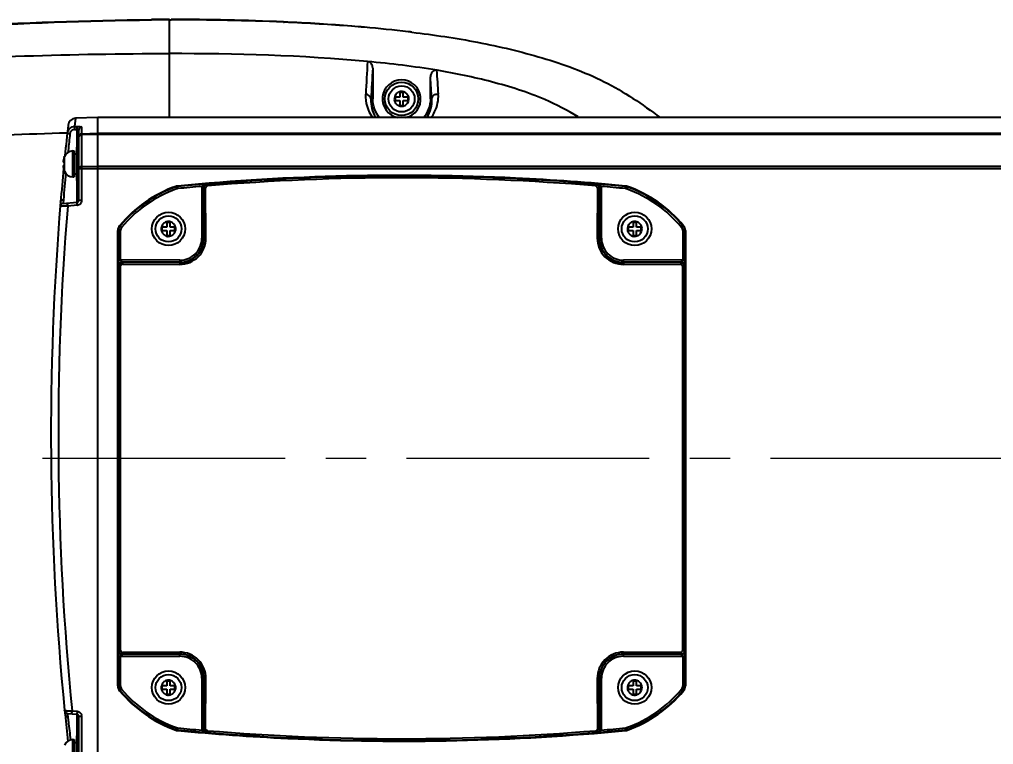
# Model space of a CAD drawing. Header units: millimetres. Extents: x 4086 to 8300, y 123 to 1549.
# Drawn here: x 6778.3 to 6854.7, y 1278.1 to 1335 of the extents above; entities that cross this region are included whole.
import ezdxf
from ezdxf import colors
from ezdxf.entities.mleader import LeaderData, LeaderLine
from ezdxf.math import Vec2, Vec3

# ---------------------------------------------------------------- set-up
doc = ezdxf.new("R2010")
doc.units = ezdxf.units.MM
doc.linetypes.add('CENTER2', pattern=[28.575, 19.05, -3.175, 3.175, -3.175])
doc.layers.add('中心线层', color=7, linetype='CENTER2', lineweight=0)
doc.layers.add('轮廓实线层', color=7, linetype='Continuous', lineweight=30)
doc.layers.add('尺寸标注', color=7, linetype='Continuous')
doc.styles.add('思源黑', font='SourceHanSansCN-Normal.ttf')
doc.dimstyles.new('尺寸标注_3_10比例', dxfattribs={"dimtxt": 7, "dimasz": 6, "dimexe": 2, "dimexo": 1.5, "dimgap": 1, "dimtad": 1, "dimdec": 1, "dimlfac": 3.333333, "dimdsep": 46, "dimtxsty": '思源黑', "dimcen": 0.09, "dimadec": 0, "dimazin": 0, "dimtp": 0.01, "dimtm": 0.01, "dimtfac": 1, "dimtdec": 1, "dimtofl": 0, "dimtmove": 0, "dimatfit": 3, "dimfxl": 0, "dimtolj": 1, "dimarcsym": 0})

# ---------------------------------------------------------------- blocks, each defined once
blk = doc.blocks.new('*D1366')
at = {"layer": 'Defpoints', "color": 0}
for p in [(6764.005, 1353.323), (6755.005, 1321.53), (6764.005, 1321.53)]:
    blk.add_point(p, dxfattribs=at)
at = {"layer": '轮廓实线层', "color": 0, "lineweight": -2}
for p, q in [((6755.005, 1323.03), (6755.005, 1355.323)), ((6764.005, 1323.03), (6764.005, 1355.323)), ((6749.005, 1353.323), (6743.005, 1353.323)), ((6770.005, 1353.323), (6787.732, 1353.323))]:
    blk.add_line(p, q, dxfattribs=at)
at = {"layer": '轮廓实线层', "color": 0}
for points in [[(6749.005, 1352.323), (6749.005, 1354.323), (6755.005, 1353.323)], [(6770.005, 1354.323), (6770.005, 1352.323), (6764.005, 1353.323)]]:
    blk.add_solid(points, dxfattribs=at)
at = {"layer": '轮廓实线层', "color": 0, "insert": (6781.869, 1357.953), "char_height": 7, "attachment_point": 5, "style": '思源黑'}
blk.add_mtext('\\A1;30', dxfattribs=at)

msp = doc.modelspace()

# ---------------------------------------------------------------- linework, layer by layer
for p, q in [((6790.024, 1334.935), (6790.175, 1334.936)), ((6790.032, 1327.271), (6790.024, 1334.935)), ((6790.176, 1334.964), (6790.176, 1334.935)), ((6798.979, 1334.759), (6799.043, 1334.756)), ((6805.985, 1331.157), (6805.985, 1328.73)), ((6810.521, 1328.73), (6810.521, 1330.458)), ((6808.128, 1329.24), (6808.128, 1328.858)), ((6808.383, 1329.24), (6808.128, 1329.24)), ((6808.383, 1328.858), (6808.383, 1329.24)), ((6805.985, 1328.73), (6805.852, 1328.73)), ((6807.746, 1328.858), (6807.746, 1328.603)), ((6808.128, 1328.858), (6807.746, 1328.858)), ((6807.746, 1328.603), (6808.128, 1328.603)), ((6808.128, 1328.603), (6808.128, 1328.22)), ((6808.128, 1328.22), (6808.383, 1328.22)), ((6808.766, 1328.858), (6808.383, 1328.858)), ((6808.383, 1328.22), (6808.383, 1328.603)), ((6808.383, 1328.603), (6808.766, 1328.603)), ((6808.766, 1328.603), (6808.766, 1328.858)), ((6810.621, 1328.73), (6810.521, 1328.73)), ((6782.651, 1327.209), (6782.578, 1326.568)), ((6784.405, 1327.271), (6782.65, 1327.209)), ((6784.405, 1273.79), (6784.405, 1327.271)), ((6936.355, 1327.271), (6784.405, 1327.271)), ((6782.567, 1326.33), (6782.768, 1326.335)), ((6782.58, 1326.568), (6782.781, 1326.572)), ((6782.768, 1326.335), (6782.768, 1324.935)), ((6782.94, 1326.415), (6782.905, 1326.292)), ((6782.905, 1320.769), (6782.905, 1326.292)), ((6783.137, 1326.529), (6783.137, 1320.769)), ((6783.137, 1325.988), (6784.405, 1326.032)), ((6784.405, 1325.944), (6783.137, 1325.914)), ((6784.405, 1326.032), (6936.355, 1326.032)), ((6936.355, 1325.944), (6784.405, 1325.944)), ((6782.083, 1324.688), (6782.066, 1324.522)), ((6782.452, 1322.61), (6782.452, 1324.65)), ((6782.452, 1324.65), (6782.542, 1324.65)), ((6782.542, 1324.65), (6782.542, 1322.61)), ((6782.542, 1324.415), (6782.755, 1324.415)), ((6782.755, 1322.326), (6782.755, 1324.935)), ((6782.755, 1324.935), (6782.905, 1324.935)), ((6781.767, 1323.758), (6781.683, 1323.758)), ((6781.762, 1324.14), (6781.788, 1324.207)), ((6781.767, 1324.14), (6781.762, 1324.14)), ((6781.788, 1324.204), (6781.788, 1324.207)), ((6781.788, 1323.053), (6781.788, 1324.204)), ((6781.683, 1323.503), (6781.767, 1323.503)), ((6781.788, 1323.053), (6781.762, 1323.12)), ((6781.762, 1323.12), (6781.767, 1323.12)), ((6782.542, 1322.846), (6782.755, 1322.846)), ((6782.905, 1323.278), (6936.355, 1323.278)), ((6784.405, 1323.431), (6783.137, 1323.409)), ((6936.355, 1323.431), (6784.405, 1323.431)), ((6782.452, 1322.61), (6782.542, 1322.61)), ((6782.755, 1322.325), (6782.905, 1322.325)), ((6782.768, 1322.326), (6782.768, 1320.62)), ((6790.522, 1321.864), (6790.591, 1321.673)), ((6790.667, 1321.896), (6790.687, 1321.694)), ((6792.573, 1321.753), (6792.726, 1321.752)), ((6792.736, 1321.827), (6792.589, 1321.867)), ((6792.892, 1317.806), (6792.873, 1321.76)), ((6792.998, 1322.05), (6792.976, 1322.056)), ((6823.533, 1322.056), (6823.512, 1322.05)), ((6823.637, 1321.76), (6823.618, 1317.806)), ((6823.921, 1321.867), (6823.774, 1321.827)), ((6823.937, 1321.753), (6823.784, 1321.752)), ((6825.824, 1321.694), (6825.843, 1321.896)), ((6825.988, 1321.864), (6825.92, 1321.673)), ((6781.677, 1320.525), (6782.768, 1320.62)), ((6781.68, 1320.559), (6781.677, 1320.525)), ((6781.704, 1320.822), (6781.68, 1320.559)), ((6783.137, 1320.769), (6782.905, 1320.769)), ((6792.571, 1321.192), (6792.571, 1317.798)), ((6792.571, 1321.192), (6792.727, 1321.192)), ((6792.727, 1317.798), (6792.727, 1321.192)), ((6823.783, 1321.192), (6823.783, 1317.798)), ((6823.783, 1321.192), (6823.939, 1321.192)), ((6823.939, 1317.798), (6823.939, 1321.192)), ((6781.502, 1320.306), (6781.459, 1320.305)), ((6782.041, 1320.316), (6781.502, 1320.306)), ((6782.781, 1320.381), (6782.041, 1320.316)), ((6789.828, 1319.04), (6789.828, 1318.658)), ((6790.083, 1319.04), (6789.828, 1319.04)), ((6790.083, 1318.658), (6790.083, 1319.04)), ((6826.428, 1319.04), (6826.428, 1318.658)), ((6826.683, 1319.04), (6826.428, 1319.04)), ((6826.683, 1318.658), (6826.683, 1319.04)), ((6785.98, 1282.666), (6785.98, 1318.394)), ((6785.98, 1318.394), (6786.183, 1318.394)), ((6786.027, 1318.394), (6786.027, 1316.097)), ((6786.275, 1318.648), (6786.119, 1318.778)), ((6786.183, 1316.097), (6786.183, 1318.394)), ((6789.445, 1318.658), (6789.445, 1318.403)), ((6789.828, 1318.658), (6789.445, 1318.658)), ((6789.445, 1318.403), (6789.828, 1318.403)), ((6789.828, 1318.403), (6789.828, 1318.02)), ((6790.465, 1318.658), (6790.083, 1318.658)), ((6790.083, 1318.02), (6790.083, 1318.403)), ((6790.083, 1318.403), (6790.465, 1318.403)), ((6790.465, 1318.403), (6790.465, 1318.658)), ((6826.045, 1318.658), (6826.045, 1318.403)), ((6826.428, 1318.658), (6826.045, 1318.658)), ((6826.045, 1318.403), (6826.428, 1318.403)), ((6826.428, 1318.403), (6826.428, 1318.02)), ((6827.065, 1318.658), (6826.683, 1318.658)), ((6826.683, 1318.02), (6826.683, 1318.403)), ((6826.683, 1318.403), (6827.065, 1318.403)), ((6827.065, 1318.403), (6827.065, 1318.658)), ((6830.392, 1318.778), (6830.236, 1318.648)), ((6830.327, 1318.394), (6830.327, 1316.097)), ((6830.327, 1318.394), (6830.53, 1318.394)), ((6830.483, 1316.097), (6830.483, 1318.394)), ((6830.53, 1318.394), (6830.53, 1282.666)), ((6789.828, 1318.02), (6790.083, 1318.02)), ((6792.743, 1317.798), (6792.571, 1317.798)), ((6823.939, 1317.798), (6823.767, 1317.798)), ((6826.428, 1318.02), (6826.683, 1318.02)), ((6786.027, 1316.097), (6786.183, 1316.097)), ((6790.837, 1316.073), (6786.183, 1316.097)), ((6786.33, 1315.945), (6786.338, 1315.941)), ((6790.836, 1315.917), (6786.338, 1315.941)), ((6790.837, 1316.073), (6790.836, 1315.917)), ((6830.327, 1316.097), (6825.673, 1316.073)), ((6825.674, 1315.917), (6825.673, 1316.073)), ((6830.172, 1315.941), (6825.674, 1315.917)), ((6830.327, 1316.097), (6830.483, 1316.097)), ((6786.036, 1315.65), (6786.037, 1315.642)), ((6786.037, 1315.642), (6786.047, 1315.616)), ((6786.197, 1285.438), (6786.197, 1315.623)), ((6786.348, 1315.916), (6786.347, 1315.773)), ((6786.347, 1315.773), (6790.835, 1315.75)), ((6786.348, 1315.916), (6790.836, 1315.893)), ((6790.836, 1315.893), (6790.835, 1315.75)), ((6790.836, 1315.917), (6790.836, 1315.893)), ((6825.674, 1315.893), (6825.674, 1315.917)), ((6825.674, 1315.893), (6830.162, 1315.916)), ((6825.674, 1315.893), (6825.675, 1315.75)), ((6825.675, 1315.75), (6830.163, 1315.773)), ((6830.162, 1315.916), (6830.163, 1315.773)), ((6830.313, 1315.623), (6830.313, 1285.438)), ((6830.473, 1315.642), (6830.463, 1315.616)), ((6786.037, 1285.418), (6786.047, 1285.444)), ((6830.473, 1285.418), (6830.463, 1285.444)), ((6830.475, 1285.41), (6830.473, 1285.418)), ((6786.027, 1284.963), (6786.027, 1282.666)), ((6786.183, 1284.963), (6786.027, 1284.963)), ((6786.183, 1284.963), (6790.837, 1284.987)), ((6786.183, 1282.666), (6786.183, 1284.963)), ((6786.338, 1285.12), (6790.836, 1285.143)), ((6790.835, 1285.31), (6786.347, 1285.287)), ((6786.348, 1285.144), (6786.347, 1285.287)), ((6790.836, 1285.167), (6786.348, 1285.144)), ((6790.837, 1284.987), (6790.835, 1285.31)), ((6825.673, 1284.987), (6825.675, 1285.31)), ((6825.673, 1284.987), (6830.327, 1284.963)), ((6830.162, 1285.144), (6825.674, 1285.167)), ((6825.674, 1285.143), (6830.172, 1285.12)), ((6830.163, 1285.287), (6825.675, 1285.31)), ((6830.162, 1285.144), (6830.163, 1285.287)), ((6830.18, 1285.116), (6830.172, 1285.12)), ((6830.327, 1284.963), (6830.327, 1282.666)), ((6830.483, 1284.963), (6830.327, 1284.963)), ((6830.483, 1282.666), (6830.483, 1284.963)), ((6792.571, 1283.262), (6792.571, 1279.868)), ((6792.571, 1283.262), (6792.743, 1283.262)), ((6792.727, 1279.868), (6792.727, 1283.262)), ((6792.873, 1279.3), (6792.892, 1283.255)), ((6823.618, 1283.255), (6823.637, 1279.3)), ((6823.767, 1283.262), (6823.939, 1283.262)), ((6823.783, 1283.262), (6823.783, 1279.868)), ((6823.939, 1279.868), (6823.939, 1283.262)), ((6786.183, 1282.666), (6785.98, 1282.666)), ((6786.119, 1282.283), (6786.275, 1282.412)), ((6789.445, 1282.658), (6789.445, 1282.403)), ((6789.828, 1282.658), (6789.445, 1282.658)), ((6789.445, 1282.403), (6789.828, 1282.403)), ((6789.828, 1283.04), (6789.828, 1282.658)), ((6790.083, 1283.04), (6789.828, 1283.04)), ((6789.828, 1282.403), (6789.828, 1282.02)), ((6790.083, 1282.658), (6790.083, 1283.04)), ((6790.465, 1282.658), (6790.083, 1282.658)), ((6790.083, 1282.02), (6790.083, 1282.403)), ((6790.083, 1282.403), (6790.465, 1282.403)), ((6790.465, 1282.403), (6790.465, 1282.658)), ((6826.045, 1282.658), (6826.045, 1282.403)), ((6826.428, 1282.658), (6826.045, 1282.658)), ((6826.045, 1282.403), (6826.428, 1282.403)), ((6826.428, 1283.04), (6826.428, 1282.658)), ((6826.683, 1283.04), (6826.428, 1283.04)), ((6826.428, 1282.403), (6826.428, 1282.02)), ((6826.683, 1282.658), (6826.683, 1283.04)), ((6827.065, 1282.658), (6826.683, 1282.658)), ((6826.683, 1282.02), (6826.683, 1282.403)), ((6826.683, 1282.403), (6827.065, 1282.403)), ((6827.065, 1282.403), (6827.065, 1282.658)), ((6830.392, 1282.283), (6830.236, 1282.412)), ((6830.53, 1282.666), (6830.327, 1282.666)), ((6789.828, 1282.02), (6790.083, 1282.02)), ((6826.428, 1282.02), (6826.683, 1282.02)), ((6781.804, 1280.721), (6781.801, 1280.75)), ((6781.977, 1280.719), (6782.164, 1280.717)), ((6782.022, 1280.506), (6782.768, 1280.44)), ((6782.022, 1280.506), (6782.035, 1280.385)), ((6782.035, 1280.385), (6782.051, 1280.239)), ((6782.164, 1280.717), (6782.387, 1280.714)), ((6782.387, 1280.714), (6782.781, 1280.679)), ((6782.768, 1280.44), (6782.768, 1278.735)), ((6782.905, 1274.768), (6782.905, 1280.291)), ((6782.905, 1280.291), (6783.137, 1280.291)), ((6783.137, 1280.291), (6783.137, 1274.531)), ((6790.522, 1279.196), (6790.591, 1279.388)), ((6790.687, 1279.366), (6790.667, 1279.164)), ((6792.727, 1279.868), (6792.571, 1279.868)), ((6792.573, 1279.307), (6792.726, 1279.308)), ((6823.939, 1279.868), (6823.783, 1279.868)), ((6823.937, 1279.307), (6823.784, 1279.308)), ((6825.843, 1279.164), (6825.824, 1279.366)), ((6825.988, 1279.196), (6825.92, 1279.388)), ((6782.755, 1276.126), (6782.755, 1278.735)), ((6782.755, 1278.735), (6782.905, 1278.735)), ((6792.589, 1279.193), (6792.736, 1279.233)), ((6792.976, 1279.004), (6792.998, 1279.011)), ((6823.512, 1279.011), (6823.533, 1279.004)), ((6823.774, 1279.233), (6823.921, 1279.193)), ((6782.452, 1276.41), (6782.452, 1278.45)), ((6782.452, 1278.45), (6782.542, 1278.45)), ((6782.542, 1278.45), (6782.542, 1276.41)), ((6782.542, 1278.215), (6782.755, 1278.215))]:
    msp.add_line(p, q)
for points in [[(6792.589, 1321.867), (6792.58, 1321.83), (6792.575, 1321.791), (6792.573, 1321.753)], [(6792.736, 1321.827), (6792.748, 1321.864), (6792.764, 1321.899), (6792.784, 1321.932)], [(6823.843, 1321.95), (6823.872, 1321.926), (6823.899, 1321.898), (6823.921, 1321.867)], [(6823.937, 1321.753), (6823.935, 1321.792), (6823.93, 1321.83), (6823.921, 1321.867)], [(6792.573, 1279.307), (6792.575, 1279.269), (6792.58, 1279.231), (6792.589, 1279.193)], [(6823.921, 1279.193), (6823.93, 1279.231), (6823.935, 1279.269), (6823.937, 1279.307)], [(6792.667, 1279.11), (6792.637, 1279.134), (6792.611, 1279.162), (6792.589, 1279.193)], [(6823.774, 1279.233), (6823.762, 1279.196), (6823.746, 1279.161), (6823.726, 1279.128)]]:
    msp.add_lwpolyline(points)
for centre, radius in [((6808.256, 1328.73), 1.305), ((6808.256, 1328.73), 1.02), ((6789.955, 1318.53), 1.305), ((6826.555, 1318.53), 1.305), ((6789.955, 1318.53), 1.02), ((6826.555, 1318.53), 1.02), ((6789.955, 1282.53), 1.305), ((6826.555, 1282.53), 1.305), ((6789.955, 1282.53), 1.02), ((6826.555, 1282.53), 1.02)]:
    msp.add_circle(centre, radius)
for centre, radius, start, end in [((6790.552, 1114.454), 220.513, 90.13723, 90.50039), ((6790.557, 1103.847), 231.089, 90.13216, 90.47886), ((6790.696, 1141.736), 193.201, 87.54304, 90.15451), ((6790.441, 1143.144), 191.82, 87.44863, 90.07917), ((6791.517, 1170.605), 164.339, 86.41339, 87.39729), ((6791.87, 1172.739), 162.176, 86.49085, 87.46512), ((6792.678, 1189.048), 145.859, 85.4162, 86.41558), ((6792.6, 1184.586), 150.307, 85.52216, 86.49191), ((6793.868, 1200.9), 133.943, 85.08729, 85.51813), ((6793.576, 1200.485), 134.387, 84.97872, 85.40815), ((6795.852, 1223.197), 111.558, 83.351, 85.12204), ((6795.297, 1219.358), 115.436, 83.29779, 85.00937), ((6797.371, 1236.786), 97.885, 83.13922, 83.31315), ((7505.352, 1291.947), 700.899, 176.751324, 176.961115), ((7508.008, 1291.444), 703.146, 176.762322, 176.960338), ((5965.923, 1280.946), 846.588, 3.261494, 3.387969), ((6808.255, 1328.73), 1.5, 281.97784, 258.02157), ((5962.202, 1280.387), 849.795, 3.261231, 3.377935), ((6808.268, 1328.94), 2.84, 176.67365, 216.05882), ((6808.238, 1328.725), 0.594, 34.97126, 41.6162), ((6808.244, 1328.579), 2.397, 176.39117, 213.10837), ((6808.257, 1328.731), 0.578, 186.53968, 217.11165), ((6808.257, 1328.736), 0.583, 247.94939, 256.10169), ((6808.257, 1328.728), 0.574, 295.14673, 309.03559), ((6808.23, 1328.568), 2.396, 327.19043, 3.87441), ((7001.66, 1302.251), 220.94, 173.65299, 174.2846), ((6782.671, 1326.61), 0.6, 92, 173.65295), ((6782.594, 1325.972), 0.593, 170.17153, 173.81445), ((6782.605, 1325.969), 0.605, 152.79504, 170.1488), ((6782.594, 1325.975), 0.592, 128.56987, 152.67874), ((7001.637, 1302.251), 220.698, 173.82006, 174.16521), ((6785.409, 1326.394), 2.641, 179.51129, 181.29184), ((6782.452, 1323.93), 0.72, 90, 157.38014), ((6783.172, 1323.63), 1.495, 160.04787, 175.10622), ((6783.172, 1323.63), 1.411, 174.81427, 185.18573), ((7001.66, 1302.251), 220.94, 174.54108, 175.22781), ((6783.172, 1323.63), 1.495, 184.89378, 199.95213), ((6964.268, 1304.04), 183.334, 174.09494, 174.74817), ((6782.452, 1323.33), 0.72, 202.61986, 270), ((6784.272, 1347.882), 25.092, 264.33356, 264.59222), ((6808.255, 1137.935), 184.746, 85.26292, 94.73728), ((6808.255, 1138.02), 184.52, 85.26097, 94.73924), ((6793.969, 1312.261), 10.203, 109.74515, 140.3036), ((6793.969, 1312.261), 10.156, 109.74515, 140.3036), ((6793.969, 1312.261), 10, 109.74515, 140.3036), ((6790.725, 1321.299), 0.6, 95.52493, 109.74515), ((6790.725, 1321.299), 0.553, 95.52493, 109.74515), ((6790.725, 1321.299), 0.397, 95.52493, 109.74515), ((6806.953, 1153.447), 169.188, 94.73847, 95.52211), ((6806.953, 1153.447), 169.032, 94.87473, 95.52211), ((6873.379, 1321.198), 80.807, 179.60646, 180.00429), ((6793.023, 1321.751), 0.297, 165.02562, 179.76525), ((6960.539, 1321.642), 167.813, 179.96248, 180.15368), ((6809.573, 1153.611), 169.023, 84.47751, 85.26215), ((6823.486, 1321.751), 0.298, 0.23689, 14.95914), ((6656.068, 1321.642), 167.716, 359.84626, 0.03759), ((6809.573, 1153.611), 168.867, 84.47752, 85.12576), ((6743.131, 1321.198), 80.807, 359.99571, 0.39357), ((6825.786, 1321.299), 0.397, 70.25485, 84.47507), ((6825.786, 1321.299), 0.553, 70.25485, 84.47507), ((6825.786, 1321.299), 0.6, 70.25485, 84.47507), ((6822.541, 1312.261), 10, 39.6964, 70.25485), ((6822.541, 1312.261), 10.156, 39.6964, 70.25485), ((6822.541, 1312.261), 10.203, 39.6964, 70.25485), ((6999.504, 1302.411), 218.778, 175.22256, 185.68199), ((6782.755, 1320.769), 0.15, 275, 0), ((6999.934, 1302.415), 218.627, 175.30333, 185.69661), ((6781.698, 1320.286), 0.24, 95, 175.30847), ((6782.747, 1320.766), 0.387, 275.06485, 284.99238), ((6789.955, 1318.531), 0.576, 115.18007, 129.02915), ((6789.954, 1318.524), 0.583, 67.94386, 76.10103), ((6826.555, 1318.531), 0.576, 115.18007, 129.02915), ((6826.554, 1318.524), 0.583, 67.94386, 76.10103), ((6786.58, 1318.394), 0.6, 140.3036, 180), ((6786.58, 1318.394), 0.553, 140.3036, 180), ((6786.58, 1318.394), 0.397, 140.3036, 180.00039), ((6789.954, 1318.529), 0.578, 6.5115, 37.09381), ((6826.554, 1318.529), 0.578, 6.5115, 37.09381), ((6829.93, 1318.394), 0.397, 359.9996, 39.6964), ((6829.93, 1318.394), 0.553, 0, 39.6964), ((6829.93, 1318.394), 0.6, 0, 39.6964), ((6789.939, 1318.517), 0.556, 215.38556, 222.48001), ((6790.846, 1317.797), 2.047, 269.70741, 0.25376), ((6790.846, 1317.79), 1.897, 269.69428, 0.26054), ((6790.846, 1317.798), 1.881, 269.70313, 0), ((6790.846, 1317.798), 1.725, 269.70313, 0), ((6825.664, 1317.797), 2.047, 179.74607, 270.29276), ((6825.664, 1317.79), 1.897, 179.73945, 270.30573), ((6825.664, 1317.798), 1.881, 180, 270.29687), ((6825.664, 1317.798), 1.725, 180, 270.29687), ((6826.539, 1318.517), 0.556, 215.38556, 222.48001), ((6809.88, 1316.079), 23.853, 179.95616, 180.33903), ((6816.817, 1316.037), 13.666, 359.30647, 359.6784), ((6812.373, 1316.062), 18.11, 359.67818, 0.11096), ((6798.102, 1316.017), 12.074, 180.37594, 180.6609), ((-3174.355, 1300.53), 9960.414, 359.9132208, 0.0867803), ((6786.203, 1312.35), 3.273, 90.09994, 90.82792), ((6786.347, 1315.623), 0.293, 89.82294, 130.15772), ((6830.165, 1315.619), 0.296, 49.81442, 60.23218), ((6830.308, 1312.349), 3.273, 89.17018, 89.90003), ((16790.85, 1300.53), 9960.398, 179.9132195, 180.0867794), ((6786.203, 1288.711), 3.273, 269.17025, 269.90003), ((6830.308, 1288.711), 3.273, 270.09994, 270.82785), ((6804.137, 1284.998), 18.11, 179.67818, 180.11096), ((6799.693, 1285.023), 13.666, 179.30647, 179.6784), ((6786.345, 1285.441), 0.296, 229.81525, 240.23218), ((6790.846, 1283.264), 2.047, 359.74607, 90.29276), ((6790.846, 1283.271), 1.897, 359.73945, 90.30573), ((6790.846, 1283.262), 1.881, 0, 90.29687), ((6790.846, 1283.262), 1.725, 0, 90.29687), ((6825.664, 1283.264), 2.047, 89.70741, 180.25376), ((6825.664, 1283.271), 1.897, 89.69428, 180.26054), ((6825.664, 1283.262), 1.881, 89.70313, 180), ((6825.664, 1283.262), 1.725, 89.70313, 180), ((6830.163, 1285.437), 0.293, 269.82294, 310.15692), ((6818.409, 1285.043), 12.074, 0.37594, 0.6609), ((6806.63, 1284.982), 23.853, 359.95616, 0.33903), ((6789.954, 1282.524), 0.583, 67.94386, 76.10103), ((6826.554, 1282.524), 0.583, 67.94386, 76.10103), ((6786.58, 1282.666), 0.6, 180, 219.6964), ((6786.58, 1282.666), 0.553, 180, 219.6964), ((6793.969, 1288.8), 10.156, 219.6964, 250.25485), ((6786.58, 1282.666), 0.397, 179.9996, 219.6964), ((6793.969, 1288.8), 10, 219.6964, 250.25485), ((6789.955, 1282.531), 0.576, 115.18007, 129.02915), ((6789.954, 1282.529), 0.578, 6.5115, 37.09381), ((6822.541, 1288.8), 10, 289.74515, 320.3036), ((6822.541, 1288.8), 10.156, 289.74515, 320.3036), ((6826.555, 1282.531), 0.576, 115.18007, 129.02915), ((6826.554, 1282.529), 0.578, 6.5115, 37.09381), ((6829.93, 1282.666), 0.397, 320.3036, 0.00039), ((6829.93, 1282.666), 0.553, 320.3036, 0), ((6829.93, 1282.666), 0.6, 320.3036, 0), ((6793.969, 1288.8), 10.203, 219.6964, 250.25485), ((6789.939, 1282.517), 0.556, 215.38556, 222.48001), ((6822.541, 1288.8), 10.203, 289.74515, 320.3036), ((6826.539, 1282.517), 0.556, 215.38556, 222.48001), ((6782.043, 1280.745), 0.24, 185.68978, 265), ((6999.504, 1302.411), 218.778, 185.69856, 185.76738), ((7004.195, 1302.829), 223.487, 185.75312, 186.29768), ((6963.517, 1300.376), 182.58, 186.33211, 186.44894), ((6782.755, 1280.291), 0.15, 0, 85), ((6782.753, 1280.291), 0.384, 0.04309, 8.52344), ((6963.155, 1300.337), 182.215, 186.44965, 186.90532), ((6790.725, 1279.761), 0.553, 250.25485, 264.47507), ((6790.725, 1279.761), 0.397, 250.25485, 264.47507), ((6806.938, 1447.451), 168.869, 264.47752, 265.12553), ((6873.381, 1279.862), 80.809, 179.99572, 180.3934), ((6960.374, 1279.418), 167.648, 179.84623, 180.03755), ((6793.024, 1279.31), 0.298, 180.24734, 194.9371), ((6823.486, 1279.31), 0.297, 345.02351, 359.76514), ((6656.03, 1279.418), 167.754, 359.96249, 0.15372), ((6809.558, 1447.611), 169.029, 274.8745, 275.52212), ((6743.13, 1279.862), 80.809, 359.60656, 0.00429), ((6825.786, 1279.761), 0.397, 275.52493, 289.74515), ((6825.786, 1279.761), 0.553, 275.52493, 289.74515), ((6790.725, 1279.761), 0.6, 250.25485, 264.47507), ((6806.938, 1447.451), 169.025, 264.47752, 265.26192), ((6808.255, 1463.125), 184.746, 265.26272, 274.73708), ((6808.255, 1463.04), 184.52, 265.26076, 274.73903), ((6809.558, 1447.611), 169.185, 274.73824, 275.52212), ((6825.786, 1279.761), 0.6, 275.52493, 289.74515), ((6782.452, 1277.73), 0.72, 90, 157.38014)]:
    msp.add_arc(centre, radius, start, end)
for points, knots in [([(6768.342, 1334.128), (6770.017, 1334.236), (6776.772, 1334.642), (6783.537, 1334.914), (6788.626, 1334.959)], [0, 0, 0, 0, 0.248026, 1, 1, 1, 1]), ([(6768.344, 1334.099), (6770.011, 1334.207), (6776.765, 1334.612), (6783.53, 1334.885), (6788.626, 1334.928)], [0, 0, 0, 0, 0.246849, 1, 1, 1, 1]), ([(6809.064, 1333.97), (6810.792, 1333.762), (6814.238, 1333.26), (6819.31, 1332.043), (6824.254, 1330.283), (6827.155, 1328.316), (6828.545, 1327.273)], [0, 0, 0, 0, 0.250262, 0.500185, 0.75005, 1, 1, 1, 1]), ([(6744.907, 1330.033), (6752.358, 1330.654), (6767.381, 1331.727), (6782.44, 1332.302), (6790.024, 1332.291)], [0, 0, 0, 0, 0.496427, 1, 1, 1, 1]), ([(6805.985, 1331.157), (6805.985, 1331.273), (6805.922, 1331.513), (6805.699, 1331.655), (6805.585, 1331.666)], [0, 0, 0, 0, 0.503087, 1, 1, 1, 1]), ([(6811.035, 1330.976), (6810.904, 1330.998), (6810.608, 1330.877), (6810.521, 1330.593), (6810.521, 1330.458)], [0, 0, 0, 0, 0.495275, 1, 1, 1, 1]), ([(6822.117, 1327.321), (6821.275, 1327.835), (6819.083, 1328.959), (6815.339, 1330.142), (6812.473, 1330.736), (6811.035, 1330.976)], [0, 0, 0, 0, 0.25221, 0.627332, 1, 1, 1, 1]), ([(6807.941, 1329.213), (6807.93, 1329.207), (6807.91, 1329.194), (6807.891, 1329.179), (6807.881, 1329.171)], [0, 0, 0, 0, 0.497104, 1, 1, 1, 1]), ([(6808.025, 1329.253), (6808.011, 1329.247), (6807.982, 1329.236), (6807.954, 1329.221), (6807.941, 1329.213)], [0, 0, 0, 0, 0.502353, 1, 1, 1, 1]), ([(6808.256, 1329.307), (6808.244, 1329.311), (6808.219, 1329.315), (6808.194, 1329.311), (6808.181, 1329.308)], [0, 0, 0, 0, 0.493074, 1, 1, 1, 1]), ([(6808.332, 1329.308), (6808.319, 1329.311), (6808.294, 1329.315), (6808.267, 1329.311), (6808.256, 1329.307)], [0, 0, 0, 0, 0.507426, 1, 1, 1, 1]), ([(6810.58, 1327.269), (6810.682, 1327.408), (6811.021, 1327.962), (6811.163, 1328.635), (6811.136, 1329.111)], [0, 0, 0, 0, 0.265125, 1, 1, 1, 1]), ([(6810.621, 1328.73), (6810.624, 1328.839), (6810.762, 1329.07), (6811.014, 1329.124), (6811.136, 1329.111)], [0, 0, 0, 0, 0.470948, 1, 1, 1, 1]), ([(6743.923, 1324.385), (6750.288, 1324.729), (6762.978, 1325.346), (6775.672, 1325.888), (6781.999, 1326.08)], [0, 0, 0, 0, 0.501709, 1, 1, 1, 1]), ([(6782.004, 1326.036), (6782.002, 1326.015), (6782.126, 1326.045), (6782.17, 1326.015), (6782.222, 1326.01)], [0, 0, 0, 0, 0.287893, 1, 1, 1, 1]), ([(6782.58, 1326.568), (6782.575, 1326.56), (6782.568, 1326.478), (6782.566, 1326.4), (6782.567, 1326.33)], [0, 0, 0, 0, 0.114442, 1, 1, 1, 1]), ([(6782.781, 1326.572), (6782.778, 1326.567), (6782.77, 1326.514), (6782.768, 1326.463), (6782.768, 1326.417)], [0, 0, 0, 0, 0.114099, 1, 1, 1, 1]), ([(6782.781, 1326.572), (6782.815, 1326.573), (6782.922, 1326.572), (6783.033, 1326.572), (6783.103, 1326.55)], [0, 0, 0, 0, 0.317016, 1, 1, 1, 1]), ([(6782.905, 1325.749), (6782.905, 1325.789), (6782.934, 1325.887), (6783.048, 1325.891), (6783.089, 1325.87)], [0, 0, 0, 0, 0.456995, 1, 1, 1, 1]), ([(6783.103, 1326.55), (6783.111, 1326.547), (6783.124, 1326.543), (6783.135, 1326.534), (6783.137, 1326.529)], [0, 0, 0, 0, 0.623887, 1, 1, 1, 1]), ([(6781.69, 1322.924), (6781.689, 1322.915), (6781.748, 1322.93), (6781.769, 1322.915), (6781.795, 1322.913)], [0, 0, 0, 0, 0.257506, 1, 1, 1, 1]), ([(6783.137, 1323.409), (6783.083, 1323.408), (6783.023, 1323.406), (6782.92, 1323.358), (6782.953, 1323.321), (6782.968, 1323.312)], [0, 0, 0, 0, 0.614467, 0.805294, 1, 1, 1, 1]), ([(6825.843, 1321.896), (6822.968, 1322.175), (6811.261, 1323.001), (6799.473, 1322.748), (6790.667, 1321.896)], [0, 0, 0, 0, 0.246151, 1, 1, 1, 1]), ([(6792.589, 1321.867), (6792.598, 1321.883), (6792.622, 1321.914), (6792.651, 1321.939), (6792.667, 1321.95)], [0, 0, 0, 0, 0.484057, 1, 1, 1, 1]), ([(6792.784, 1321.932), (6792.772, 1321.921), (6792.725, 1321.925), (6792.689, 1321.939), (6792.667, 1321.95)], [0, 0, 0, 0, 0.39509, 1, 1, 1, 1]), ([(6792.726, 1321.752), (6792.732, 1321.754), (6792.781, 1321.758), (6792.83, 1321.76), (6792.873, 1321.76)], [0, 0, 0, 0, 0.127153, 1, 1, 1, 1]), ([(6792.865, 1322.014), (6792.85, 1322.004), (6792.82, 1321.979), (6792.796, 1321.949), (6792.784, 1321.932)], [0, 0, 0, 0, 0.475434, 1, 1, 1, 1]), ([(6792.865, 1322.014), (6792.856, 1322.01), (6792.833, 1322.006), (6792.811, 1322.013), (6792.799, 1322.018)], [0, 0, 0, 0, 0.451272, 1, 1, 1, 1]), ([(6792.976, 1322.056), (6792.957, 1322.054), (6792.918, 1322.044), (6792.882, 1322.025), (6792.865, 1322.014)], [0, 0, 0, 0, 0.48718, 1, 1, 1, 1]), ([(6792.998, 1322.05), (6792.999, 1322.046), (6793.001, 1321.999), (6793.006, 1321.952), (6793.01, 1321.91)], [0, 0, 0, 0, 0.083664, 1, 1, 1, 1]), ([(6823.512, 1322.05), (6823.511, 1322.046), (6823.509, 1321.999), (6823.503, 1321.952), (6823.5, 1321.91)], [0, 0, 0, 0, 0.08337, 1, 1, 1, 1]), ([(6823.644, 1322.014), (6823.627, 1322.025), (6823.592, 1322.044), (6823.553, 1322.054), (6823.533, 1322.056)], [0, 0, 0, 0, 0.512739, 1, 1, 1, 1]), ([(6823.784, 1321.752), (6823.778, 1321.754), (6823.729, 1321.758), (6823.68, 1321.76), (6823.637, 1321.76)], [0, 0, 0, 0, 0.127156, 1, 1, 1, 1]), ([(6823.644, 1322.014), (6823.654, 1322.01), (6823.677, 1322.007), (6823.699, 1322.013), (6823.71, 1322.018)], [0, 0, 0, 0, 0.46087, 1, 1, 1, 1]), ([(6823.726, 1321.932), (6823.714, 1321.949), (6823.69, 1321.979), (6823.66, 1322.004), (6823.644, 1322.014)], [0, 0, 0, 0, 0.524569, 1, 1, 1, 1]), ([(6823.726, 1321.932), (6823.738, 1321.922), (6823.785, 1321.925), (6823.821, 1321.939), (6823.843, 1321.95)], [0, 0, 0, 0, 0.389065, 1, 1, 1, 1]), ([(6823.774, 1321.827), (6823.769, 1321.847), (6823.756, 1321.883), (6823.737, 1321.917), (6823.726, 1321.932)], [0, 0, 0, 0, 0.515537, 1, 1, 1, 1]), ([(6781.486, 1320.632), (6781.487, 1320.648), (6781.495, 1320.68), (6781.51, 1320.709), (6781.519, 1320.723)], [0, 0, 0, 0, 0.483915, 1, 1, 1, 1]), ([(6781.519, 1320.723), (6781.529, 1320.738), (6781.554, 1320.766), (6781.585, 1320.786), (6781.602, 1320.794)], [0, 0, 0, 0, 0.492677, 1, 1, 1, 1]), ([(6781.602, 1320.794), (6781.618, 1320.802), (6781.652, 1320.815), (6781.687, 1320.821), (6781.704, 1320.821)], [0, 0, 0, 0, 0.509543, 1, 1, 1, 1]), ([(6782.041, 1320.316), (6782.036, 1320.372), (6782.056, 1320.426), (6782.005, 1320.553), (6782.028, 1320.555)], [0, 0, 0, 0, 0.706582, 1, 1, 1, 1]), ([(6782.768, 1320.62), (6782.766, 1320.62), (6782.769, 1320.604), (6782.767, 1320.596), (6782.767, 1320.589)], [0, 0, 0, 0, 0.258862, 1, 1, 1, 1]), ([(6782.962, 1320.444), (6782.944, 1320.432), (6782.907, 1320.412), (6782.867, 1320.398), (6782.847, 1320.393)], [0, 0, 0, 0, 0.500208, 1, 1, 1, 1]), ([(6789.878, 1317.946), (6789.891, 1317.944), (6789.917, 1317.944), (6789.943, 1317.949), (6789.955, 1317.953)], [0, 0, 0, 0, 0.501922, 1, 1, 1, 1]), ([(6789.955, 1317.953), (6789.967, 1317.949), (6789.992, 1317.946), (6790.017, 1317.949), (6790.03, 1317.952)], [0, 0, 0, 0, 0.493059, 1, 1, 1, 1]), ([(6790.186, 1318.007), (6790.2, 1318.013), (6790.229, 1318.025), (6790.257, 1318.039), (6790.27, 1318.047)], [0, 0, 0, 0, 0.502353, 1, 1, 1, 1]), ([(6790.27, 1318.047), (6790.281, 1318.053), (6790.301, 1318.066), (6790.32, 1318.081), (6790.329, 1318.089)], [0, 0, 0, 0, 0.497102, 1, 1, 1, 1]), ([(6792.743, 1317.798), (6792.747, 1317.801), (6792.799, 1317.801), (6792.847, 1317.805), (6792.892, 1317.806)], [0, 0, 0, 0, 0.098926, 1, 1, 1, 1]), ([(6823.767, 1317.798), (6823.763, 1317.801), (6823.711, 1317.801), (6823.663, 1317.805), (6823.618, 1317.806)], [0, 0, 0, 0, 0.098926, 1, 1, 1, 1]), ([(6826.478, 1317.946), (6826.491, 1317.944), (6826.517, 1317.944), (6826.543, 1317.949), (6826.555, 1317.953)], [0, 0, 0, 0, 0.501922, 1, 1, 1, 1]), ([(6826.555, 1317.953), (6826.567, 1317.949), (6826.592, 1317.946), (6826.617, 1317.949), (6826.63, 1317.952)], [0, 0, 0, 0, 0.493059, 1, 1, 1, 1]), ([(6826.786, 1318.007), (6826.8, 1318.013), (6826.829, 1318.025), (6826.857, 1318.039), (6826.87, 1318.047)], [0, 0, 0, 0, 0.502353, 1, 1, 1, 1]), ([(6826.87, 1318.047), (6826.881, 1318.053), (6826.901, 1318.066), (6826.92, 1318.081), (6826.929, 1318.089)], [0, 0, 0, 0, 0.497102, 1, 1, 1, 1]), ([(6786.183, 1316.097), (6786.183, 1316.076), (6786.2, 1316.036), (6786.228, 1316.005), (6786.243, 1315.993)], [0, 0, 0, 0, 0.511681, 1, 1, 1, 1]), ([(6786.243, 1315.993), (6786.258, 1315.981), (6786.286, 1315.963), (6786.317, 1315.95), (6786.33, 1315.945)], [0, 0, 0, 0, 0.568805, 1, 1, 1, 1]), ([(6830.172, 1315.941), (6830.179, 1315.947), (6830.247, 1315.961), (6830.306, 1316.015), (6830.323, 1316.07)], [0, 0, 0, 0, 0.140086, 1, 1, 1, 1]), ([(6830.323, 1316.07), (6830.324, 1316.075), (6830.326, 1316.083), (6830.327, 1316.092), (6830.327, 1316.097)], [0, 0, 0, 0, 0.499428, 1, 1, 1, 1]), ([(6786.028, 1315.878), (6786.029, 1315.854), (6786.03, 1315.778), (6786.03, 1315.702), (6786.036, 1315.65)], [0, 0, 0, 0, 0.3128, 1, 1, 1, 1]), ([(6786.047, 1315.616), (6786.054, 1315.624), (6786.098, 1315.614), (6786.13, 1315.622), (6786.156, 1315.622)], [0, 0, 0, 0, 0.285152, 1, 1, 1, 1]), ([(6786.217, 1315.698), (6786.211, 1315.687), (6786.201, 1315.662), (6786.197, 1315.636), (6786.197, 1315.623)], [0, 0, 0, 0, 0.500018, 1, 1, 1, 1]), ([(6830.238, 1315.754), (6830.226, 1315.76), (6830.202, 1315.77), (6830.176, 1315.773), (6830.163, 1315.773)], [0, 0, 0, 0, 0.500259, 1, 1, 1, 1]), ([(6830.463, 1315.616), (6830.457, 1315.624), (6830.412, 1315.614), (6830.381, 1315.622), (6830.355, 1315.622)], [0, 0, 0, 0, 0.285113, 1, 1, 1, 1]), ([(6830.473, 1315.642), (6830.477, 1315.65), (6830.474, 1315.729), (6830.481, 1315.803), (6830.482, 1315.872)], [0, 0, 0, 0, 0.10994, 1, 1, 1, 1]), ([(6786.037, 1285.418), (6786.034, 1285.411), (6786.037, 1285.331), (6786.029, 1285.257), (6786.028, 1285.189)], [0, 0, 0, 0, 0.10994, 1, 1, 1, 1]), ([(6786.047, 1285.444), (6786.054, 1285.436), (6786.098, 1285.446), (6786.13, 1285.438), (6786.156, 1285.438)], [0, 0, 0, 0, 0.285114, 1, 1, 1, 1]), ([(6830.293, 1285.362), (6830.3, 1285.374), (6830.31, 1285.398), (6830.313, 1285.425), (6830.313, 1285.438)], [0, 0, 0, 0, 0.500018, 1, 1, 1, 1]), ([(6830.463, 1285.444), (6830.457, 1285.436), (6830.412, 1285.446), (6830.381, 1285.438), (6830.355, 1285.438)], [0, 0, 0, 0, 0.285153, 1, 1, 1, 1]), ([(6830.482, 1285.183), (6830.482, 1285.206), (6830.48, 1285.282), (6830.481, 1285.358), (6830.475, 1285.41)], [0, 0, 0, 0, 0.3128, 1, 1, 1, 1]), ([(6786.188, 1284.99), (6786.186, 1284.986), (6786.184, 1284.977), (6786.183, 1284.968), (6786.183, 1284.963)], [0, 0, 0, 0, 0.499428, 1, 1, 1, 1]), ([(6786.338, 1285.12), (6786.331, 1285.113), (6786.264, 1285.099), (6786.205, 1285.045), (6786.188, 1284.99)], [0, 0, 0, 0, 0.140086, 1, 1, 1, 1]), ([(6786.273, 1285.307), (6786.284, 1285.3), (6786.308, 1285.29), (6786.334, 1285.287), (6786.347, 1285.287)], [0, 0, 0, 0, 0.500259, 1, 1, 1, 1]), ([(6830.267, 1285.068), (6830.253, 1285.08), (6830.224, 1285.098), (6830.194, 1285.11), (6830.18, 1285.116)], [0, 0, 0, 0, 0.568805, 1, 1, 1, 1]), ([(6830.327, 1284.963), (6830.327, 1284.984), (6830.311, 1285.025), (6830.283, 1285.055), (6830.267, 1285.068)], [0, 0, 0, 0, 0.511681, 1, 1, 1, 1]), ([(6792.743, 1283.262), (6792.747, 1283.26), (6792.799, 1283.259), (6792.847, 1283.255), (6792.892, 1283.255)], [0, 0, 0, 0, 0.098926, 1, 1, 1, 1]), ([(6823.767, 1283.262), (6823.763, 1283.26), (6823.711, 1283.259), (6823.663, 1283.255), (6823.618, 1283.255)], [0, 0, 0, 0, 0.098926, 1, 1, 1, 1]), ([(6789.878, 1281.946), (6789.891, 1281.944), (6789.917, 1281.944), (6789.943, 1281.949), (6789.955, 1281.953)], [0, 0, 0, 0, 0.501922, 1, 1, 1, 1]), ([(6789.955, 1281.953), (6789.967, 1281.949), (6789.992, 1281.946), (6790.017, 1281.949), (6790.03, 1281.952)], [0, 0, 0, 0, 0.493059, 1, 1, 1, 1]), ([(6790.186, 1282.007), (6790.2, 1282.013), (6790.229, 1282.025), (6790.257, 1282.039), (6790.27, 1282.047)], [0, 0, 0, 0, 0.502353, 1, 1, 1, 1]), ([(6790.27, 1282.047), (6790.281, 1282.053), (6790.301, 1282.066), (6790.32, 1282.081), (6790.329, 1282.089)], [0, 0, 0, 0, 0.497102, 1, 1, 1, 1]), ([(6826.478, 1281.946), (6826.491, 1281.944), (6826.517, 1281.944), (6826.543, 1281.949), (6826.555, 1281.953)], [0, 0, 0, 0, 0.501922, 1, 1, 1, 1]), ([(6826.555, 1281.953), (6826.567, 1281.949), (6826.592, 1281.946), (6826.617, 1281.949), (6826.63, 1281.952)], [0, 0, 0, 0, 0.493059, 1, 1, 1, 1]), ([(6826.786, 1282.007), (6826.8, 1282.013), (6826.829, 1282.025), (6826.857, 1282.039), (6826.87, 1282.047)], [0, 0, 0, 0, 0.502353, 1, 1, 1, 1]), ([(6826.87, 1282.047), (6826.881, 1282.053), (6826.901, 1282.066), (6826.92, 1282.081), (6826.929, 1282.089)], [0, 0, 0, 0, 0.497102, 1, 1, 1, 1]), ([(6781.804, 1280.721), (6781.805, 1280.706), (6781.896, 1280.742), (6781.934, 1280.72), (6781.977, 1280.719)], [0, 0, 0, 0, 0.260201, 1, 1, 1, 1]), ([(6781.833, 1280.426), (6781.835, 1280.41), (6781.843, 1280.377), (6781.86, 1280.347), (6781.87, 1280.333)], [0, 0, 0, 0, 0.483394, 1, 1, 1, 1]), ([(6781.87, 1280.333), (6781.88, 1280.318), (6781.905, 1280.291), (6781.937, 1280.271), (6781.954, 1280.263)], [0, 0, 0, 0, 0.492273, 1, 1, 1, 1]), ([(6781.954, 1280.263), (6781.97, 1280.256), (6782.001, 1280.244), (6782.035, 1280.239), (6782.051, 1280.238)], [0, 0, 0, 0, 0.508675, 1, 1, 1, 1]), ([(6782.374, 1280.475), (6782.351, 1280.477), (6782.401, 1280.604), (6782.382, 1280.658), (6782.387, 1280.714)], [0, 0, 0, 0, 0.293418, 1, 1, 1, 1]), ([(6782.781, 1280.679), (6782.776, 1280.623), (6782.795, 1280.569), (6782.745, 1280.442), (6782.768, 1280.44)], [0, 0, 0, 0, 0.706583, 1, 1, 1, 1]), ([(6783.09, 1280.477), (6783.101, 1280.457), (6783.119, 1280.414), (6783.129, 1280.37), (6783.133, 1280.347)], [0, 0, 0, 0, 0.500335, 1, 1, 1, 1]), ([(6792.726, 1279.308), (6792.732, 1279.307), (6792.781, 1279.302), (6792.83, 1279.301), (6792.873, 1279.3)], [0, 0, 0, 0, 0.127144, 1, 1, 1, 1]), ([(6823.784, 1279.308), (6823.778, 1279.307), (6823.729, 1279.302), (6823.68, 1279.3), (6823.637, 1279.3)], [0, 0, 0, 0, 0.127147, 1, 1, 1, 1]), ([(6790.667, 1279.164), (6793.542, 1278.886), (6805.25, 1278.059), (6817.038, 1278.312), (6825.843, 1279.164)], [0, 0, 0, 0, 0.246151, 1, 1, 1, 1]), ([(6792.784, 1279.128), (6792.772, 1279.139), (6792.725, 1279.135), (6792.689, 1279.122), (6792.667, 1279.11)], [0, 0, 0, 0, 0.389049, 1, 1, 1, 1]), ([(6792.736, 1279.233), (6792.741, 1279.214), (6792.754, 1279.177), (6792.773, 1279.144), (6792.784, 1279.128)], [0, 0, 0, 0, 0.515536, 1, 1, 1, 1]), ([(6792.784, 1279.128), (6792.796, 1279.112), (6792.82, 1279.082), (6792.85, 1279.057), (6792.865, 1279.047)], [0, 0, 0, 0, 0.524575, 1, 1, 1, 1]), ([(6792.865, 1279.047), (6792.856, 1279.051), (6792.833, 1279.054), (6792.811, 1279.048), (6792.799, 1279.043)], [0, 0, 0, 0, 0.46087, 1, 1, 1, 1]), ([(6792.865, 1279.047), (6792.882, 1279.035), (6792.918, 1279.016), (6792.957, 1279.006), (6792.976, 1279.004)], [0, 0, 0, 0, 0.512739, 1, 1, 1, 1]), ([(6792.998, 1279.011), (6792.999, 1279.014), (6793.001, 1279.062), (6793.006, 1279.108), (6793.01, 1279.151)], [0, 0, 0, 0, 0.08337, 1, 1, 1, 1]), ([(6823.512, 1279.011), (6823.511, 1279.014), (6823.509, 1279.062), (6823.503, 1279.108), (6823.5, 1279.151)], [0, 0, 0, 0, 0.083663, 1, 1, 1, 1]), ([(6823.533, 1279.004), (6823.553, 1279.006), (6823.592, 1279.016), (6823.627, 1279.035), (6823.644, 1279.046)], [0, 0, 0, 0, 0.48718, 1, 1, 1, 1]), ([(6823.644, 1279.046), (6823.66, 1279.057), (6823.69, 1279.081), (6823.714, 1279.112), (6823.726, 1279.128)], [0, 0, 0, 0, 0.475432, 1, 1, 1, 1]), ([(6823.644, 1279.046), (6823.654, 1279.051), (6823.677, 1279.054), (6823.699, 1279.048), (6823.71, 1279.043)], [0, 0, 0, 0, 0.451271, 1, 1, 1, 1]), ([(6823.726, 1279.128), (6823.738, 1279.139), (6823.785, 1279.135), (6823.821, 1279.121), (6823.843, 1279.11)], [0, 0, 0, 0, 0.395081, 1, 1, 1, 1]), ([(6823.921, 1279.193), (6823.912, 1279.177), (6823.888, 1279.147), (6823.859, 1279.121), (6823.843, 1279.11)], [0, 0, 0, 0, 0.484058, 1, 1, 1, 1])]:
    msp.add_open_spline(points, degree=3, knots=knots)
for points in [[(6805.585, 1331.667), (6800.417, 1332.153), (6795.215, 1332.284), (6790.024, 1332.291)], [(6811.035, 1330.976), (6809.229, 1331.277), (6807.408, 1331.495), (6805.585, 1331.667)], [(6805.852, 1328.73), (6805.847, 1328.917), (6805.62, 1329.091), (6805.433, 1329.105)], [(6807.881, 1329.171), (6807.743, 1329.054), (6807.662, 1328.845), (6807.682, 1328.665)], [(6808.181, 1329.308), (6808.128, 1329.296), (6808.077, 1329.273), (6808.025, 1329.253)], [(6808.682, 1329.12), (6808.594, 1329.219), (6808.461, 1329.278), (6808.332, 1329.308)], [(6808.825, 1328.824), (6808.81, 1328.91), (6808.775, 1328.994), (6808.725, 1329.066)], [(6806.528, 1327.257), (6806.188, 1327.655), (6805.985, 1328.207), (6805.985, 1328.73)], [(6807.796, 1328.382), (6807.857, 1328.301), (6807.944, 1328.234), (6808.038, 1328.196)], [(6808.256, 1328.153), (6808.339, 1328.153), (6808.425, 1328.172), (6808.501, 1328.208)], [(6808.619, 1328.282), (6808.769, 1328.404), (6808.857, 1328.633), (6808.825, 1328.824)], [(6810.521, 1328.73), (6810.521, 1328.207), (6810.318, 1327.655), (6809.978, 1327.257)], [(6808.117, 1328.17), (6808.162, 1328.159), (6808.209, 1328.153), (6808.256, 1328.153)], [(6782.281, 1326.172), (6782.249, 1326.124), (6782.228, 1326.067), (6782.222, 1326.01)], [(6782.225, 1326.438), (6782.323, 1326.517), (6782.454, 1326.564), (6782.58, 1326.568)], [(6782.567, 1326.33), (6782.458, 1326.327), (6782.341, 1326.263), (6782.281, 1326.172)], [(6782.905, 1326.292), (6782.905, 1326.34), (6782.816, 1326.338), (6782.768, 1326.335)], [(6783.137, 1325.988), (6783.027, 1325.985), (6782.905, 1325.863), (6782.905, 1325.753)], [(6783.137, 1326.529), (6783.061, 1326.527), (6782.979, 1326.48), (6782.941, 1326.415)], [(6792.667, 1321.95), (6792.707, 1321.979), (6792.753, 1322.001), (6792.799, 1322.018)], [(6792.784, 1321.932), (6792.827, 1321.988), (6792.917, 1322.051), (6792.979, 1322.016)], [(6792.799, 1322.018), (6792.856, 1322.038), (6792.916, 1322.051), (6792.976, 1322.056)], [(6793.01, 1321.91), (6792.943, 1321.904), (6792.873, 1321.828), (6792.873, 1321.76)], [(6823.637, 1321.76), (6823.637, 1321.828), (6823.567, 1321.904), (6823.5, 1321.91)], [(6823.512, 1322.05), (6823.583, 1322.044), (6823.684, 1322.001), (6823.688, 1321.93)], [(6823.533, 1322.056), (6823.594, 1322.051), (6823.653, 1322.038), (6823.71, 1322.018)], [(6823.71, 1322.018), (6823.757, 1322.001), (6823.802, 1321.979), (6823.843, 1321.95)], [(6782.767, 1320.589), (6782.769, 1320.519), (6782.775, 1320.45), (6782.781, 1320.381)], [(6783.09, 1320.584), (6783.06, 1320.528), (6783.015, 1320.479), (6782.962, 1320.444)], [(6783.137, 1320.769), (6783.137, 1320.706), (6783.12, 1320.64), (6783.09, 1320.584)], [(6792.743, 1317.798), (6792.738, 1318.929), (6792.733, 1320.061), (6792.727, 1321.192)], [(6823.783, 1321.192), (6823.777, 1320.061), (6823.772, 1318.929), (6823.767, 1317.798)], [(6789.955, 1319.107), (6789.871, 1319.107), (6789.786, 1319.088), (6789.71, 1319.052)], [(6790.094, 1319.09), (6790.049, 1319.101), (6790.002, 1319.107), (6789.955, 1319.107)], [(6790.415, 1318.878), (6790.354, 1318.959), (6790.267, 1319.026), (6790.173, 1319.064)], [(6826.555, 1319.107), (6826.471, 1319.107), (6826.386, 1319.088), (6826.31, 1319.052)], [(6826.694, 1319.09), (6826.649, 1319.101), (6826.602, 1319.107), (6826.555, 1319.107)], [(6827.015, 1318.878), (6826.954, 1318.959), (6826.867, 1319.026), (6826.773, 1319.064)], [(6789.592, 1318.978), (6789.442, 1318.857), (6789.355, 1318.627), (6789.386, 1318.436)], [(6789.386, 1318.436), (6789.4, 1318.35), (6789.435, 1318.265), (6789.486, 1318.195)], [(6790.329, 1318.089), (6790.468, 1318.206), (6790.549, 1318.415), (6790.529, 1318.595)], [(6826.192, 1318.978), (6826.042, 1318.857), (6825.955, 1318.627), (6825.986, 1318.436)], [(6825.986, 1318.436), (6826, 1318.35), (6826.035, 1318.265), (6826.086, 1318.195)], [(6826.929, 1318.089), (6827.068, 1318.206), (6827.149, 1318.415), (6827.129, 1318.595)], [(6789.529, 1318.141), (6789.619, 1318.043), (6789.746, 1317.961), (6789.878, 1317.946)], [(6790.03, 1317.952), (6790.083, 1317.964), (6790.134, 1317.987), (6790.186, 1318.007)], [(6826.129, 1318.141), (6826.219, 1318.043), (6826.346, 1317.961), (6826.478, 1317.946)], [(6826.63, 1317.952), (6826.683, 1317.964), (6826.734, 1317.987), (6826.786, 1318.007)], [(6786.188, 1315.9), (6786.234, 1315.926), (6786.287, 1315.941), (6786.338, 1315.941)], [(6830.322, 1315.901), (6830.277, 1315.926), (6830.224, 1315.941), (6830.172, 1315.941)], [(6786.037, 1315.642), (6786.037, 1315.742), (6786.101, 1315.852), (6786.188, 1315.9)], [(6786.047, 1315.616), (6786.047, 1315.701), (6786.09, 1315.791), (6786.154, 1315.846)], [(6786.347, 1315.773), (6786.297, 1315.774), (6786.242, 1315.742), (6786.217, 1315.698)], [(6830.162, 1315.916), (6830.214, 1315.916), (6830.268, 1315.902), (6830.313, 1315.876)], [(6830.313, 1315.623), (6830.313, 1315.673), (6830.281, 1315.729), (6830.238, 1315.754)], [(6830.473, 1315.642), (6830.473, 1315.742), (6830.409, 1315.852), (6830.322, 1315.901)], [(6830.357, 1315.846), (6830.421, 1315.791), (6830.463, 1315.7), (6830.463, 1315.616)], [(6786.037, 1285.418), (6786.037, 1285.318), (6786.101, 1285.208), (6786.189, 1285.16)], [(6786.154, 1285.215), (6786.089, 1285.269), (6786.047, 1285.36), (6786.047, 1285.444)], [(6786.197, 1285.438), (6786.197, 1285.387), (6786.229, 1285.332), (6786.273, 1285.307)], [(6830.163, 1285.287), (6830.213, 1285.287), (6830.269, 1285.319), (6830.293, 1285.362)], [(6830.473, 1285.418), (6830.473, 1285.319), (6830.409, 1285.209), (6830.322, 1285.16)], [(6830.463, 1285.444), (6830.463, 1285.36), (6830.421, 1285.269), (6830.356, 1285.215)], [(6786.189, 1285.16), (6786.234, 1285.135), (6786.287, 1285.119), (6786.338, 1285.12)], [(6786.348, 1285.144), (6786.296, 1285.144), (6786.243, 1285.158), (6786.198, 1285.184)], [(6830.322, 1285.16), (6830.277, 1285.135), (6830.224, 1285.119), (6830.172, 1285.12)], [(6789.955, 1283.107), (6789.871, 1283.107), (6789.786, 1283.088), (6789.71, 1283.052)], [(6790.094, 1283.09), (6790.049, 1283.101), (6790.002, 1283.107), (6789.955, 1283.107)], [(6790.415, 1282.878), (6790.354, 1282.959), (6790.267, 1283.026), (6790.173, 1283.064)], [(6792.727, 1279.868), (6792.733, 1281), (6792.738, 1282.131), (6792.743, 1283.262)], [(6823.767, 1283.262), (6823.772, 1282.131), (6823.777, 1281), (6823.783, 1279.868)], [(6826.555, 1283.107), (6826.471, 1283.107), (6826.386, 1283.088), (6826.31, 1283.052)], [(6826.694, 1283.09), (6826.649, 1283.101), (6826.602, 1283.107), (6826.555, 1283.107)], [(6827.015, 1282.878), (6826.954, 1282.959), (6826.867, 1283.026), (6826.773, 1283.064)], [(6789.592, 1282.978), (6789.442, 1282.857), (6789.355, 1282.627), (6789.386, 1282.436)], [(6789.386, 1282.436), (6789.4, 1282.35), (6789.435, 1282.265), (6789.486, 1282.195)], [(6790.329, 1282.089), (6790.468, 1282.206), (6790.549, 1282.415), (6790.529, 1282.595)], [(6826.192, 1282.978), (6826.042, 1282.857), (6825.955, 1282.627), (6825.986, 1282.436)], [(6825.986, 1282.436), (6826, 1282.35), (6826.035, 1282.265), (6826.086, 1282.195)], [(6826.929, 1282.089), (6827.068, 1282.206), (6827.149, 1282.415), (6827.129, 1282.595)], [(6789.529, 1282.141), (6789.619, 1282.043), (6789.746, 1281.961), (6789.878, 1281.946)], [(6790.03, 1281.952), (6790.083, 1281.964), (6790.134, 1281.987), (6790.186, 1282.007)], [(6826.129, 1282.141), (6826.219, 1282.043), (6826.346, 1281.961), (6826.478, 1281.946)], [(6826.63, 1281.952), (6826.683, 1281.964), (6826.734, 1281.987), (6826.786, 1282.007)], [(6782.781, 1280.679), (6782.844, 1280.674), (6782.908, 1280.651), (6782.962, 1280.616)], [(6782.962, 1280.616), (6783.014, 1280.582), (6783.06, 1280.532), (6783.09, 1280.477)], [(6793.01, 1279.151), (6792.943, 1279.156), (6792.873, 1279.233), (6792.873, 1279.3)], [(6823.637, 1279.3), (6823.637, 1279.233), (6823.567, 1279.156), (6823.5, 1279.151)], [(6792.799, 1279.043), (6792.753, 1279.059), (6792.707, 1279.082), (6792.667, 1279.11)], [(6792.976, 1279.004), (6792.916, 1279.01), (6792.856, 1279.023), (6792.799, 1279.043)], [(6792.998, 1279.011), (6792.927, 1279.017), (6792.826, 1279.06), (6792.822, 1279.131)], [(6823.726, 1279.128), (6823.683, 1279.072), (6823.593, 1279.01), (6823.531, 1279.044)], [(6823.71, 1279.043), (6823.653, 1279.023), (6823.594, 1279.01), (6823.533, 1279.004)], [(6823.843, 1279.11), (6823.803, 1279.081), (6823.757, 1279.059), (6823.71, 1279.043)]]:
    msp.add_open_spline(points, degree=3)
at = {"layer": '中心线层'}
msp.add_line((6665.771, 1300.53), (7047.216, 1300.53), dxfattribs=at)

# ---------------------------------------------------------------- dimensions: what is measured, and where the dimension line sits
at = {"layer": '轮廓实线层'}
dim = msp.add_linear_dim(base=(6764.005, 1353.323), p1=(6755.005, 1321.53), p2=(6764.005, 1321.53), dimstyle='尺寸标注_3_10比例', dxfattribs=at)
dim.commit()
dim.dimension.update_dxf_attribs({"geometry": '*D1366', "text_midpoint": (6781.869, 1353.323), "dimtype": 160})

# ---------------------------------------------------------------- leaders
at = {"layer": '尺寸标注'}
ml = msp.add_multileader_mtext('Standard', dxfattribs=at)
ml.set_content('{\\A1;\\C256;φ6 {\\H0.7x;\\S+0.018^  0;}贯通（定位孔）}', style='思源黑')
ml.set_leader_properties()
ml.build(insert=Vec2(0, 0))
ml.multileader.update_dxf_attribs({"text_left_attachment_type": 5, "text_right_attachment_type": 5, "dogleg_length": 1, "arrow_head_size": 6})
ctx = ml.context
ctx.base_point, ctx.char_height, ctx.arrow_head_size, ctx.plane_origin = Vec3(6823.367, 1369.904), 7, 6, Vec3(6942.949, 1322.52)
ctx.left_attachment, ctx.right_attachment, ctx.text_align_type = 5, 5, 2
notes = []
notes.append((ctx, [(0, (1, 1, 0), (6922.568, 1369.904), (-1, 0), 1, [(0, [(6942.949, 1322.52)], 0, [])])]))
ctx.mtext.insert, ctx.mtext.alignment, ctx.mtext.flow_direction = Vec3(6919.568, 1383.596), 3, 5
ml = msp.add_multileader_mtext('Standard', dxfattribs=at)
ml.set_content('8×M4{\\A1;\\C256;深度}10', style='思源黑')
ml.set_leader_properties()
ml.build(insert=Vec2(0, 0))
ml.multileader.update_dxf_attribs({"text_left_attachment_type": 5, "text_right_attachment_type": 5, "dogleg_length": 1, "arrow_head_size": 6})
ctx = ml.context
ctx.base_point, ctx.char_height, ctx.arrow_head_size, ctx.plane_origin = Vec3(6777.883, 1248.598), 7, 6, Vec3(6763.887, 1280.347)
ctx.left_attachment, ctx.right_attachment = 5, 5
notes.append((ctx, [(0, (1, 1, 0), (6776.883, 1248.598), (1, 0), 1, [(0, [(6763.887, 1280.347)], 0, [])])]))
ctx.mtext.insert, ctx.mtext.flow_direction = Vec3(6779.883, 1257.359), 5
for ctx, leaders in notes:
    for number, flags, end, landing, length, lines in leaders:
        leader = LeaderData()
        leader.index, (leader.has_last_leader_line, leader.has_dogleg_vector, leader.attachment_direction) = number, flags
        leader.last_leader_point, leader.dogleg_vector, leader.dogleg_length = Vec3(end), Vec3(landing), length
        for number, points, colour, breaks in lines:
            line = LeaderLine()
            line.index, line.vertices, line.color, line.breaks = number, Vec3.list(points), colors.encode_raw_color(colour), breaks
            leader.lines.append(line)
        ctx.leaders.append(leader)

doc.saveas('drawing.dxf')
